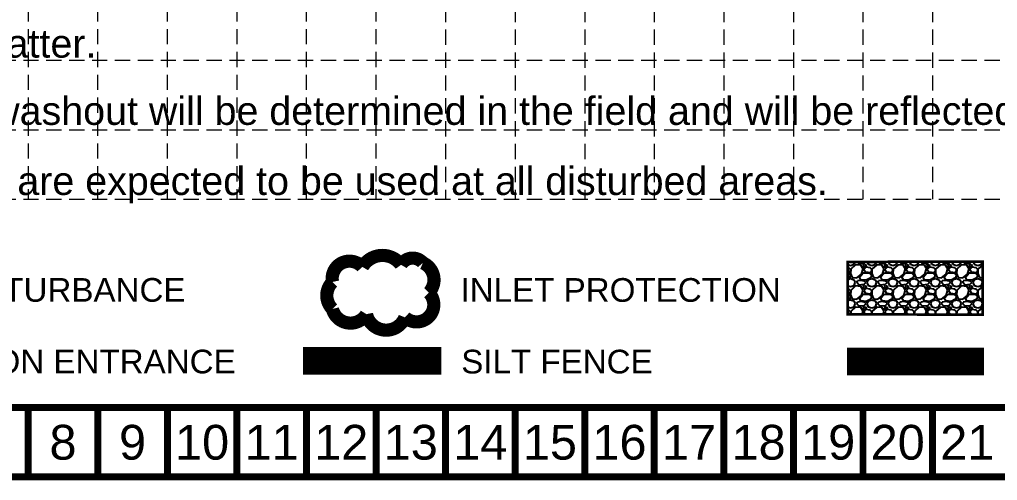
# Model space of a CAD drawing. Header units: inches. Extents: x 43981 to 49538, y 44001 to 47429.
# Drawn here: x 44659 to 45860, y 44001 to 44567 of the extents above; entities that cross this region are included whole.
import ezdxf
from ezdxf.enums import TextEntityAlignment as Align

# ---------------------------------------------------------------- set-up
doc = ezdxf.new("R2010")
doc.units = ezdxf.units.IN
doc.header["$MEASUREMENT"] = 0
doc.linetypes.add('ACAD_ISO02W100', pattern=[15, 12, -3])
doc.linetypes.add('HIDDEN', pattern=[0.375, 0.25, -0.125])
for name, color, linetype in [('BASE', 7, 'Continuous'), ('GRID', 254, 'HIDDEN'), ('LEGEND', 7, 'Continuous')]:
    doc.layers.add(name, color=color, linetype=linetype)
doc.styles.add("L200'", font='ARIAL.TTF', dxfattribs={"height": 0.001969})
doc.styles.get("Standard").update_dxf_attribs({"font": 'ARIAL.TTF'})

msp = doc.modelspace()

# ---------------------------------------------------------------- hatches: boundary and pattern name
at = {"layer": 'LEGEND', "linetype": 'ACAD_ISO02W100'}
h = msp.add_hatch(dxfattribs=at)
h.set_pattern_fill('GRAVEL', color=240, scale=26.053731, style=0)
h.set_pattern_definition([(228.0128, (43822.6468, 42889.069), (-208.429802, -234.483614), [3.50516, -347.01194]), (184.9697, (43820.3019, 42886.4635), (312.6447994, 26.0535045), [6.01497, -595.48212]), (132.5104, (43814.3096, 42885.9425), (260.5370682, -286.591267), [4.24123, -419.88276]), (267.2737, (43804.1486, 42879.429), (26.05362725, 521.0746277), [5.47748, -542.27084]), (292.8337, (43803.8881, 42873.9578), (-130.2689131, 312.6446785), [5.3711, -531.74031]), (357.2737, (43805.9724, 42869.0075), (-521.0746277, 26.05362725), [5.47748, -542.27084]), (37.6942, (43811.4437, 42868.747), (-338.69869438, -260.53706002), [7.2437, -717.12501]), (72.2553, (43817.1755, 42873.1761), (182.3763974, 573.1819838), [6.8388, -677.04062]), (121.4296, (43819.2598, 42879.6896), (-208.4300625, 338.6983737), [5.49603, -544.10802]), (175.2364, (43816.3939, 42884.3792), (286.5910657, -26.0535104), [6.27457, -307.4539]), (222.3974, (43810.141, 42884.9003), (-312.64496352, -286.5908347), [8.11438, -803.32446]), (138.8141, (43829.9418, 42879.1685), (-182.3761938, 156.322316), [2.76954, -274.1854]), (171.4692, (43827.8575, 42880.9923), (338.6984583, -52.1076681), [5.26903, -521.63506]), (225, (43822.647, 42881.774), (-3e-15, -26.05374), [3.68454, -33.16098]), (203.1986, (43820.823, 42884.9003), (130.268648, 52.1074965), [1.9842, -196.4351]), (291.8014, (43818.999, 42884.1187), (-26.053729, 78.1612), [2.80606, -137.49758]), (30.9638, (43820.0414, 42881.5133), (78.1611415, 52.107527), [4.55755, -147.3605]), (161.5651, (43823.9494, 42883.858), (52.107473, -26.05369), [3.29556, -79.09358]), (16.3895, (43803.8881, 42884.1187), (260.5373673, 78.1610031), [4.61672, -457.05656]), (70.3462, (43808.3172, 42885.4214), (-104.2148002, -286.5910966), [3.87317, -383.4434]), (293.1986, (43823.9494, 42889.069), (-52.1074965, 130.268648), [3.96837, -194.45093]), (343.6105, (43825.5127, 42885.4214), (-260.5373673, 78.1610031), [4.61672, -457.05656]), (339.444, (43803.888, 42867.9654), (-130.268703, 52.1073577), [4.45206, -218.15112]), (294.7751, (43808.0567, 42866.4022), (-130.2684515, 286.5911302), [3.73032, -369.30234]), (66.8014, (43824.21, 42863.0152), (52.1074965, 130.268648), [3.96837, -194.45093]), (17.354, (43825.7732, 42866.6627), (-338.6985556, -104.2147808), [4.36741, -432.37271]), (69.444, (43811.4437, 42863.0152), (-52.1073577, -130.268703), [2.22603, -220.37715]), (101.3099, (43822.647, 42863.015), (-26.053669, 104.214944), [1.32848, -131.52]), (165.9638, (43822.386, 42864.318), (78.161207, -26.05368), [5.3711, -102.05116]), (186.009, (43817.1755, 42865.6206), (260.5373035, 26.0537132), [4.97757, -492.77826]), (303.6901, (43820.0414, 42879.1685), (-26.053766, 52.10745), [3.75752, -90.18053]), (353.1572, (43822.1257, 42876.042), (442.91341047, -52.10767038), [6.56017, -649.45602]), (60.9454, (43828.639, 42875.2604), (-104.2149247, -182.376127), [2.6824, -265.55719]), (90, (43829.942, 42877.605), (-26.05373, 26.05373), [1.56322, -24.4905]), (120.2564, (43816.6544, 42866.4022), (104.2147908, -182.376181), [3.6195, -358.3305]), (48.0128, (43814.8306, 42869.5286), (208.429802, 234.483614), [7.01033, -343.50677]), (0, (43819.52, 42874.74), (26.05373, 26.05373), [6.77397, -19.27976]), (325.3048, (43826.2943, 42874.7394), (-260.5371604, 182.3763413), [4.11946, -407.8262]), (254.0546, (43829.6813, 42872.3945), (-26.053728, -104.2149273), [3.79348, -185.88055]), (207.646, (43828.6391, 42868.747), (-495.02077976, -260.53751096), [6.17643, -611.46736]), (175.4261, (43823.1678, 42865.8811), (-338.69851755, 26.05359555), [6.53425, -646.89001])])
h.paths.add_polyline_path([(45676.5, 44204.8), (45842.3, 44204.6), (45842.3, 44269.7), (45676.5, 44269.4)])

# ---------------------------------------------------------------- linework, layer by layer
at = {"layer": 'BASE', "const_width": 8.55}
for points in [[(43985.2, 44004.9), (49457.2, 44004.9), (49457.2, 47424.9), (43985.2, 47424.9)], [(44070.7, 44090.4), (49371.7, 44090.4), (49371.7, 47339.4), (44070.7, 47339.4)]]:
    msp.add_lwpolyline(points, close=True, dxfattribs=at)
for points in [[(44669.2, 44004.9), (44669.2, 44090.4)], [(44754.7, 44004.9), (44754.7, 44090.4)], [(44840.2, 44004.9), (44840.2, 44090.4)], [(44925.7, 44004.9), (44925.7, 44090.4)], [(45011.2, 44004.9), (45011.2, 44090.4)], [(45096.7, 44004.9), (45096.7, 44090.4)], [(45182.2, 44004.9), (45182.2, 44090.4)], [(45267.7, 44004.9), (45267.7, 44090.4)], [(45353.2, 44004.9), (45353.2, 44090.4)], [(45438.7, 44004.9), (45438.7, 44090.4)], [(45524.2, 44004.9), (45524.2, 44090.4)], [(45609.7, 44004.9), (45609.7, 44090.4)], [(45695.2, 44004.9), (45695.2, 44090.4)], [(45780.7, 44004.9), (45780.7, 44090.4)]]:
    msp.add_lwpolyline(points, dxfattribs=at)
at = {"layer": 'GRID', "color": 252, "linetype": 'HIDDEN', "lineweight": 0, "ltscale": 75}
for p, q in [((44668.9, 47340.2), (44668.9, 44346.5)), ((44754.4, 47340.2), (44754.4, 44346.5)), ((44839.9, 47340.2), (44839.9, 44346.5)), ((44925.4, 47340.2), (44925.4, 44346.5)), ((45010.9, 47340.2), (45010.9, 44346.5)), ((45096.4, 47340.2), (45096.4, 44346.5)), ((45182.2, 47339.4), (45182.2, 44346.5)), ((45267.7, 47339.4), (45267.7, 44346.5)), ((45353.2, 47339.4), (45353.2, 44346.5)), ((45438.7, 47339.4), (45438.7, 44346.5)), ((45524.2, 47339.4), (45524.2, 44346.5)), ((45609.7, 47339.4), (45609.7, 44346.5)), ((45695.2, 47339.4), (45695.2, 44346.5)), ((45780.7, 47339.4), (45780.7, 44346.5)), ((44072.6, 44517.5), (49373.6, 44517.5)), ((44072.6, 44432), (49373.6, 44432)), ((44072.6, 44346.5), (49373.6, 44346.5))]:
    msp.add_line(p, q, dxfattribs=at)
at = {"layer": 'LEGEND', "color": 170, "ltscale": 100, "const_width": 16.2}
msp.add_lwpolyline([(45079.9, 44263.2, 0.520567), (45079.9, 44263.2, 0.765195), (45043.2, 44244.8, 0.417879), (45043, 44211.5, 0.6649), (45084.9, 44205.1, 0.744833), (45132.2, 44201.2, 0.975642), (45161.6, 44231.6, 0.520567), (45154.3, 44268.2, 0.520567), (45127.4, 44265.8, 0.540264), (45079.9, 44263.2)], format="xyb", close=True, dxfattribs=at)
at = {"layer": 'LEGEND', "color": 240, "const_width": 3.26}
msp.add_lwpolyline([(45676.5, 44204.8), (45842.3, 44204.6), (45842.3, 44269.7), (45676.5, 44269.4)], close=True, dxfattribs=at)
at = {"layer": 'LEGEND', "color": 200, "const_width": 33.9}
msp.add_lwpolyline([(45006.9, 44147.6), (45176.8, 44147.6)], dxfattribs=at)
at = {"layer": 'LEGEND', "color": 84, "const_width": 33.9}
msp.add_lwpolyline([(45675.6, 44146.9), (45843.9, 44146.9)], dxfattribs=at)

# ---------------------------------------------------------------- texts
at = {"layer": 'BASE', "color": 7, "style": "L200'"}
for s, p in [('All slopes are 3:1 or flatter.', (44176.9, 44520.6)), ('Location of concrete washout will be determined in the field and will be reflected on this Site Map.', (44174, 44437.9)), ('Stabilization practices are expected to be used at all disturbed areas.', (44173.9, 44351.7))]:
    msp.add_text(s, height=34.674, dxfattribs=at).set_placement(p)
at = {"layer": 'BASE'}
for s, height, p in [('8', 42.8, (44711.9, 44047.6)), ('9', 42.8, (44797.4, 44047.6)), ('10', 42.75, (44882.9, 44047.6)), ('11', 42.75, (44968.4, 44047.6)), ('12', 42.75, (45053.9, 44047.6)), ('13', 42.75, (45139.4, 44047.6)), ('14', 42.75, (45224.9, 44047.6)), ('15', 42.75, (45310.4, 44047.6)), ('16', 42.75, (45395.9, 44047.6)), ('17', 42.75, (45481.4, 44047.6)), ('18', 42.75, (45566.9, 44047.6)), ('19', 42.75, (45652.4, 44047.6)), ('20', 42.75, (45737.9, 44047.6)), ('21', 42.75, (45823.4, 44047.6))]:
    msp.add_text(s, height=height, dxfattribs=at).set_placement(p, align=Align.MIDDLE_CENTER)
at = {"layer": 'LEGEND', "style": "L200'"}
for s, height, p in [('LIMITS OF DISTURBANCE', 29.155, (44360.2, 44220.4)), ('INLET PROTECTION', 29.155, (45200.5, 44220.3)), ('CONSTRUCTION ENTRANCE', 29.155, (44360.8, 44132.3)), ('SILT FENCE', 29.15, (45201.4, 44132.2))]:
    msp.add_text(s, height=height, dxfattribs=at).set_placement(p)

doc.saveas('drawing.dxf')
